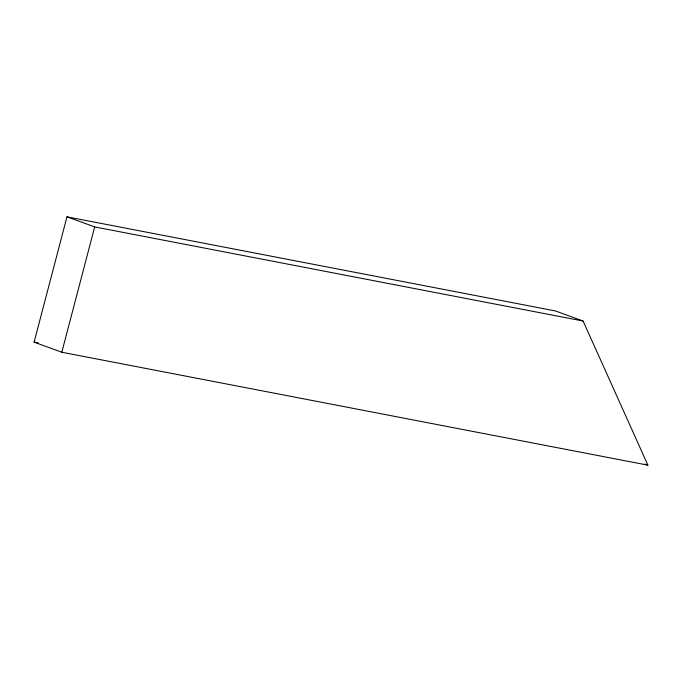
<?xml version="1.0" encoding="UTF-8"?>
<svg xmlns="http://www.w3.org/2000/svg" width="682" height="682" viewBox="0 0 682 682"><rect width="100%" height="100%" fill="white"/><g stroke="black" fill="none" stroke-linecap="round" stroke-linejoin="round"><path stroke-width="1.02" d="M34.1 342.151L66.972 216.833L555.387 310.941L583.093 321.026L647.9 465.167L61.806 352.236L34.1 342.151L38.277 342.952M61.806 352.236L94.679 226.918L66.972 216.833M94.679 226.918L583.093 321.026M644.933 464.084L647.9 465.167"/></g></svg>
